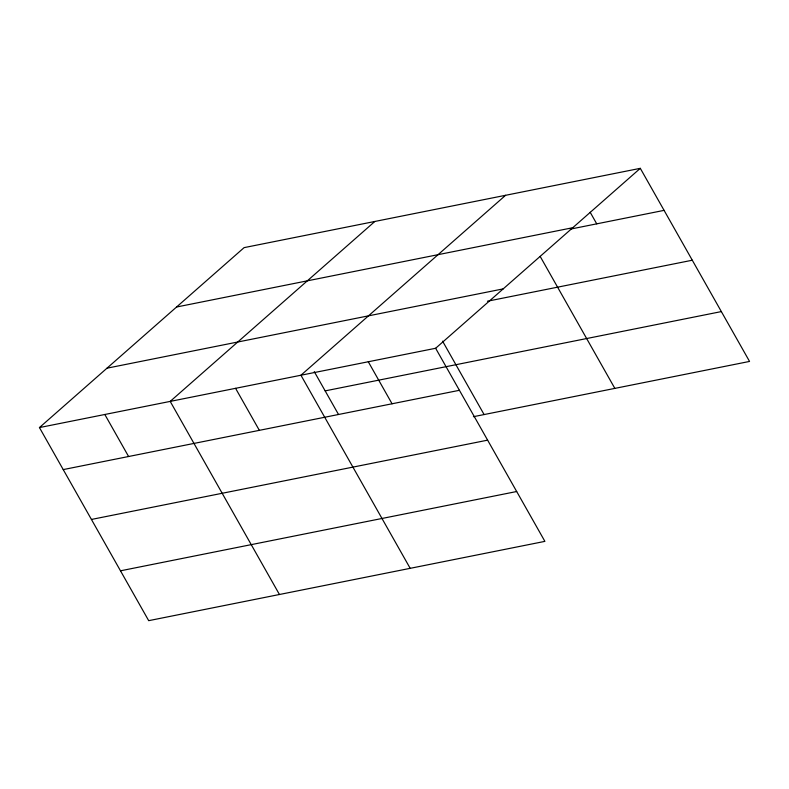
<?xml version="1.0" encoding="UTF-8"?>
<svg xmlns="http://www.w3.org/2000/svg" width="789" height="789" viewBox="0 0 789 789"><rect width="100%" height="100%" fill="white"/><g stroke="black" fill="none" stroke-linecap="round" stroke-linejoin="round"><path stroke-width="1.18" d="M39.45 427.569L435.636 348.274L544.893 541.372L148.697 620.667L39.45 427.569L244.107 247.628L640.303 168.333L749.55 361.431L473.41 416.7M374.854 221.462L170.197 401.394L279.444 594.502M505.591 195.297L300.934 375.229L410.181 568.327M435.636 348.274L640.303 168.333M176.568 307.01L572.765 227.715M570.269 229.145L664.082 210.367M106.988 368.187L503.175 288.892M487.454 301.211L692.288 260.222M325.157 390.88L721.343 311.586M63.228 469.593L459.415 390.299M91.435 519.448L487.622 440.154M120.49 570.812L516.687 491.517M590.192 212.29L596.731 223.849M540.179 256.415L614.848 388.395M442.58 341.164L484.101 414.56M368.285 361.747L392.064 403.781M314.259 371.619L338.363 414.215M235.566 388.316L259.344 430.34M104.819 414.481L128.597 456.515"/></g></svg>
